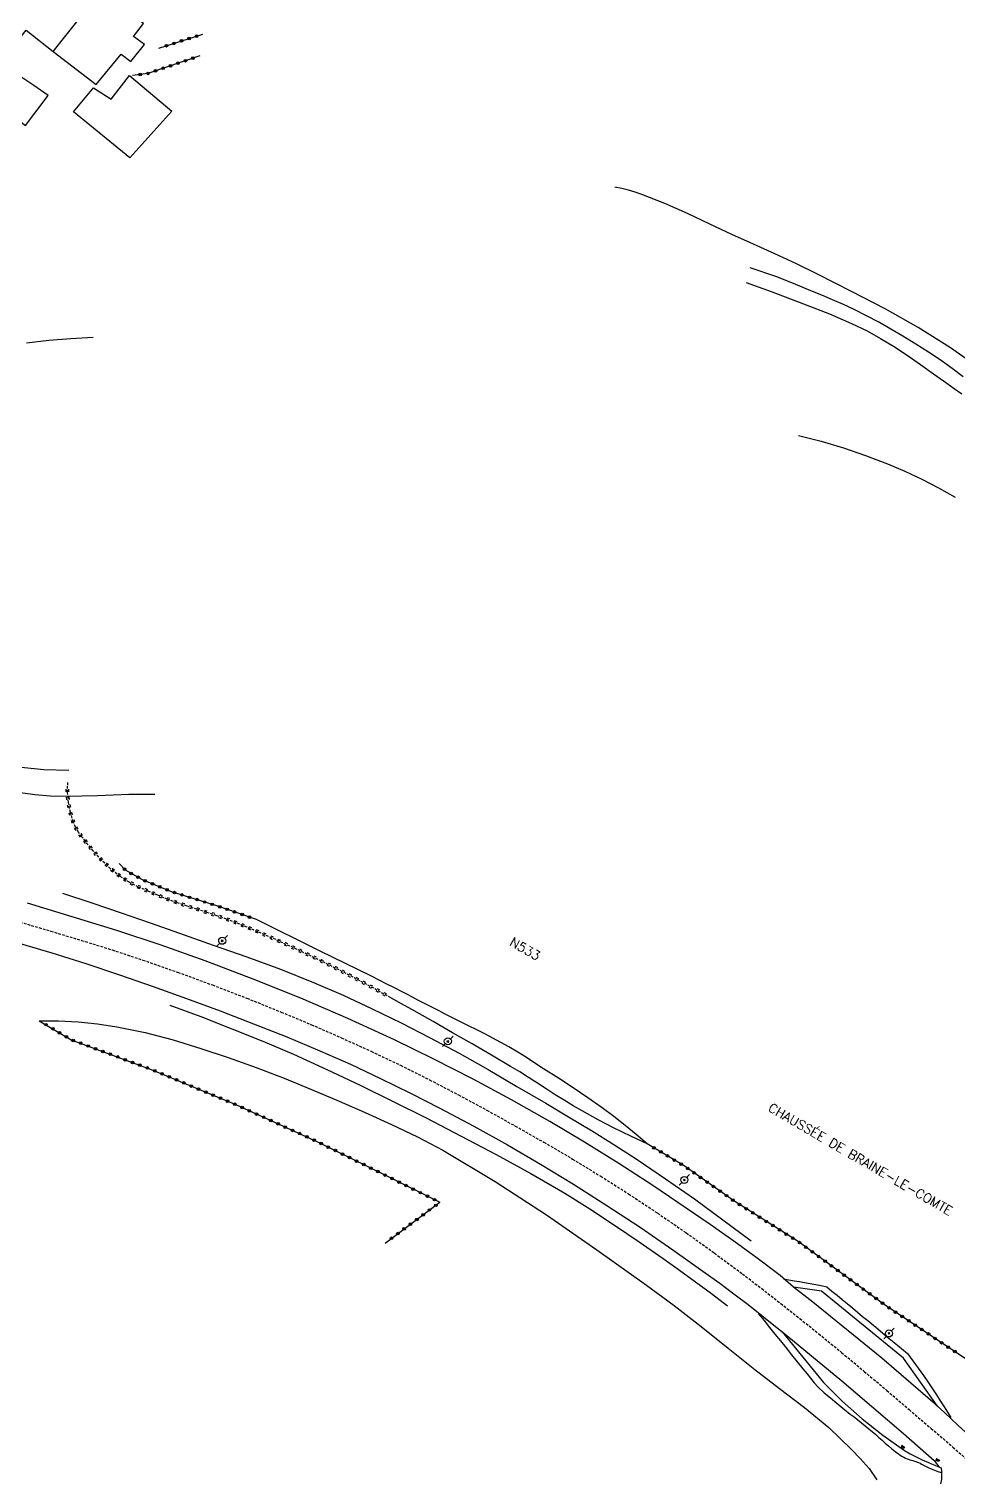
# Model space of a CAD drawing. Header units: millimetres. Extents: x 145000 to 146000, y 142999 to 144002.
# Drawn here: x 145176.3 to 145352.7, y 143176.3 to 143451.3 of the extents above; entities that cross this region are included whole.
import ezdxf
from ezdxf.enums import TextEntityAlignment as Align

# ---------------------------------------------------------------- set-up
doc = ezdxf.new("R2010")
doc.units = ezdxf.units.MM
doc.linetypes.add('DASHED', pattern=[0.75, 0.5, -0.25])
doc.layers.get('0').update_dxf_attribs({"linetype": 'CONTINUOUS'})
for name, color, linetype in [('W0001', 6, 'DASHED'), ('W0008', 7, 'CONTINUOUS'), ('W0014', 7, 'CONTINUOUS'), ('W0021', 2, 'CONTINUOUS'), ('W0071', 7, 'CONTINUOUS'), ('W0104', 1, 'CONTINUOUS'), ('W0211', 2, 'CONTINUOUS'), ('W0214', 2, 'CONTINUOUS'), ('W0220', 5, 'DASHED'), ('W0300', 7, 'CONTINUOUS'), ('W0322', 7, 'CONTINUOUS'), ('W0323', 7, 'CONTINUOUS'), ('W0330', 7, 'CONTINUOUS'), ('W0401', 7, 'CONTINUOUS'), ('W0473', 7, 'CONTINUOUS'), ('W0510', 5, 'CONTINUOUS'), ('W0989', 7, 'CONTINUOUS'), ('W0990', 7, 'CONTINUOUS')]:
    doc.layers.add(name, color=color, linetype=linetype)
doc.styles.get("Standard").update_dxf_attribs({"font": 'romans.shx', "width": 0.85})

# ---------------------------------------------------------------- blocks, each defined once
blk = doc.blocks.new('T401')
for p, q in [((-0.3, 0.3), (0, 0.3)), ((-0.3, -0.25), (-0.3, 0.3)), ((-0.3, 0.15), (0, 0.15)), ((-0.3, 0), (0, 0)), ((0, 0.3), (0, -0.25)), ((-0.3, -0.15), (0, -0.15)), ((-0.3, -0.25), (-0.3, -0.3)), ((-0.3, -0.3), (0, -0.3)), ((0, -0.3), (0, -0.25))]:
    blk.add_line(p, q)
blk = doc.blocks.new('T473')
for p, q in [((-0.166667, 0.166667), (0.166667, -0.166667)), ((-0.166667, -0.166667), (0.166667, 0.166667)), ((0.500001, 0.500001), (1.000002, 1.000002)), ((-1.000002, -1.000002), (-0.500001, -0.500001))]:
    blk.add_line(p, q)
blk.add_ellipse((0, 0), major_axis=(0.471405, 0.471405), ratio=1, start_param=5.4977871438, end_param=11.780972451)
blk = doc.blocks.new('t323o')
at = {"color": 0, "linetype": 'Continuous'}
for radius in [0.25, 0.15]:
    blk.add_circle((0, 0), radius, dxfattribs=at)
blk = doc.blocks.new('t322o')
at = {"color": 0, "linetype": 'Continuous'}
for radius in [0.25, 0.15]:
    blk.add_circle((0, 0), radius, dxfattribs=at)
blk = doc.blocks.new('t220o')
at = {"color": 0, "linetype": 'Continuous'}
for p, q in [((-0.25, 0.25), (0.25, 0.25)), ((-0.25, -0.25), (0.25, -0.25))]:
    blk.add_line(p, q, dxfattribs=at)

msp = doc.modelspace()

# ---------------------------------------------------------------- linework, layer by layer
at = {"layer": 'W0001'}
msp.add_lwpolyline([(145174.58, 143281.72), (145180.43, 143280), (145186.27, 143278.25), (145192.1, 143276.44), (145197.89, 143274.52), (145204.52, 143272.2), (145211.11, 143269.78), (145217.67, 143267.26), (145224.18, 143264.64), (145229.91, 143262.24), (145235.6, 143259.76), (145241.25, 143257.19), (145246.85, 143254.52), (145252.36, 143251.77), (145257.82, 143248.92), (145263.24, 143246), (145268.62, 143243), (145274.07, 143239.9), (145279.48, 143236.73), (145284.84, 143233.47), (145290.14, 143230.11), (145295.64, 143226.46), (145301.08, 143222.72), (145306.45, 143218.87), (145311.75, 143214.93), (145315.41, 143212.13), (145319.04, 143209.3), (145322.66, 143206.44), (145326.25, 143203.55), (145330.59, 143199.99), (145334.89, 143196.4), (145339.17, 143192.79), (145343.43, 143189.14), (145347.58, 143185.59), (145351.72, 143182.03), (145355.81, 143178.41)], dxfattribs=at)
at = {"layer": 'W0008'}
for points in [[(145318.91, 143214.59), (145314.53, 143217.9), (145310.1, 143221.14), (145305.62, 143224.32), (145301.1, 143227.43), (145294.72, 143231.7), (145288.29, 143235.88), (145281.79, 143239.96), (145275.19, 143243.88), (145267.94, 143247.98), (145260.6, 143251.92), (145253.17, 143255.72), (145245.67, 143259.35), (145236.82, 143263.39), (145227.88, 143267.25), (145218.87, 143270.91), (145209.77, 143274.39), (145201.41, 143277.35), (145192.97, 143280.11), (145184.5, 143282.74), (145176.01, 143285.32)], [(145171.83, 143278.46), (145180.65, 143275.87), (145187.09, 143273.84), (145193.49, 143271.71), (145199.86, 143269.49), (145206.21, 143267.2), (145212.59, 143264.85), (145218.94, 143262.43), (145225.27, 143259.93), (145231.53, 143257.29), (145237.31, 143254.72), (145243.03, 143252.04), (145248.71, 143249.26), (145254.33, 143246.39), (145260.76, 143242.95), (145267.13, 143239.4), (145273.44, 143235.74), (145279.67, 143231.96), (145286.04, 143227.92), (145292.33, 143223.76), (145298.55, 143219.49), (145304.71, 143215.15), (145307.45, 143213.17), (145310.15, 143211.15), (145312.83, 143209.09), (145315.47, 143206.99)], [(145321.45, 143212.41), (145318.91, 143214.59)], [(145315.47, 143206.99), (145319.33, 143203.94)], [(145369.47, 143171), (145367.23, 143173.03), (145364.99, 143175.06), (145362.75, 143177.08), (145360.51, 143179.11), (145359.7, 143179.84), (145358.89, 143180.57), (145358.07, 143181.29), (145357.26, 143182.02), (145356.45, 143182.75), (145355.64, 143183.48), (145354.84, 143184.21), (145354.03, 143184.95), (145352.71, 143186.16), (145351.4, 143187.37), (145350.09, 143188.6), (145348.79, 143189.83)], [(145349.5, 143178.09), (145349.57, 143177.38), (145349.58, 143176.68), (145349.52, 143175.97), (145349.41, 143175.28), (145349.28, 143174.74), (145349.1, 143174.22), (145348.87, 143173.71), (145348.58, 143173.24), (145348.34, 143172.94), (145348.07, 143172.67), (145347.76, 143172.44), (145347.43, 143172.24)]]:
    msp.add_lwpolyline(points, dxfattribs=at)
at = {"layer": 'W0014'}
for points in [[(145319.58, 143213.95), (145320.57, 143213.8), (145321.57, 143213.63), (145322.56, 143213.47), (145323.55, 143213.29), (145324.61, 143213.1), (145325.67, 143212.89), (145326.73, 143212.69), (145327.79, 143212.47)], [(145326.76, 143211.66), (145321.45, 143212.41)], [(145342.32, 143198.9), (145326.76, 143211.66)], [(145327.79, 143212.47), (145328.76, 143211.67), (145329.73, 143210.87), (145330.7, 143210.07), (145331.67, 143209.27), (145332.64, 143208.47), (145333.61, 143207.66), (145334.58, 143206.86), (145335.55, 143206.06), (145337.44, 143204.5), (145339.32, 143202.93), (145341.21, 143201.37), (145343.09, 143199.81)], [(145314.83, 143207.36), (145315.86, 143206.06), (145316.89, 143204.77), (145317.92, 143203.48), (145318.96, 143202.2), (145320.03, 143200.87), (145321.1, 143199.54), (145322.17, 143198.22), (145323.25, 143196.9), (145323.96, 143196.02), (145324.66, 143195.12), (145325.38, 143194.24), (145326.16, 143193.41), (145327.28, 143192.35), (145328.45, 143191.36), (145329.65, 143190.4), (145330.84, 143189.44), (145331.54, 143188.87), (145332.24, 143188.31), (145332.94, 143187.75), (145333.65, 143187.19), (145334.35, 143186.63), (145335.06, 143186.07), (145335.76, 143185.5), (145336.45, 143184.93), (145337.07, 143184.41), (145337.68, 143183.87), (145338.28, 143183.33), (145338.88, 143182.79), (145339.48, 143182.25), (145340.1, 143181.72), (145340.73, 143181.21), (145341.39, 143180.73), (145341.71, 143180.5), (145342.04, 143180.29), (145342.39, 143180.1), (145342.74, 143179.93), (145343.01, 143179.82), (145343.28, 143179.72), (145343.56, 143179.63), (145343.84, 143179.55), (145344.12, 143179.47), (145344.4, 143179.39), (145344.67, 143179.3), (145344.94, 143179.19), (145345.21, 143179.08), (145345.47, 143178.95), (145345.73, 143178.81), (145345.98, 143178.67), (145346.24, 143178.53), (145346.49, 143178.4), (145346.75, 143178.27), (145347.01, 143178.14), (145347.62, 143177.88), (145348.23, 143177.64), (145348.85, 143177.4), (145349.48, 143177.19)], [(145319.33, 143203.94), (145327.14, 143194.3)], [(145343.09, 143199.81), (145344.12, 143198.43), (145345.14, 143197.05), (145346.13, 143195.65), (145347.11, 143194.24), (145347.87, 143193.11), (145348.61, 143191.97), (145349.33, 143190.82), (145350.06, 143189.67), (145350.37, 143189.16), (145350.69, 143188.65), (145351, 143188.14), (145351.3, 143187.63)], [(145348.79, 143189.83), (145342.32, 143198.9)], [(145327.14, 143194.3), (145330.7, 143190.75), (145334.46, 143187.41), (145338.4, 143184.29), (145342.52, 143181.4), (145343.61, 143180.74), (145344.75, 143180.16), (145345.9, 143179.63), (145347.06, 143179.1), (145347.66, 143178.83), (145348.27, 143178.57), (145348.88, 143178.32), (145349.5, 143178.09)]]:
    msp.add_lwpolyline(points, dxfattribs=at)
at = {"layer": 'W0021'}
for points in [[(145325.15, 143209.55), (145321.45, 143212.41)], [(145348.79, 143189.83), (145338.22, 143198.89), (145325.15, 143209.55)], [(145319.13, 143204.08), (145330.61, 143194.61), (145342.36, 143184.61), (145348.17, 143179.51), (145349.1, 143178.25)]]:
    msp.add_lwpolyline(points, dxfattribs=at)
at = {"layer": 'W0071'}
for points in [[(145353.68, 143385.25), (145351.84, 143386.66), (145349.5, 143388.33), (145347.11, 143389.92), (145344.68, 143391.45), (145342.23, 143392.95), (145339.95, 143394.29), (145337.64, 143395.6), (145335.31, 143396.85), (145332.94, 143398.05), (145330.92, 143398.99), (145328.87, 143399.87), (145326.8, 143400.73), (145324.74, 143401.58), (145321.43, 143402.95), (145318.1, 143404.31), (145313.25, 143405.93), (145313.25, 143405.93)], [(145312.48, 143403.17), (145317.24, 143401.43), (145323.38, 143399.13), (145328.29, 143397.21), (145328.29, 143397.21), (145328.29, 143397.21), (145332.47, 143395.39), (145332.47, 143395.39), (145335.41, 143394), (145337.94, 143392.56), (145340.43, 143391.05), (145343.01, 143389.37), (145345.54, 143387.61), (145348.04, 143385.81), (145350.55, 143384.02), (145351.97, 143383.02), (145353.39, 143382.02)]]:
    msp.add_lwpolyline(points, dxfattribs=at)
at = {"layer": 'W0104'}
for points in [[(145153.5, 143451.33), (145160.45, 143445.79), (145155.49, 143438.8), (145162.46, 143433.49), (145173.89, 143448.64), (145175.78, 143451.08), (145180.91, 143447.01), (145189.04, 143440.74), (145193.82, 143446.5), (145195.61, 143445.1), (145198.22, 143448.33), (145196.12, 143449.9), (145198.01, 143452.34), (145190.04, 143458.59), (145197.63, 143468.55), (145191.75, 143473.45)], [(145180.91, 143447.01), (145190.04, 143458.59)], [(145164.92, 143436.75), (145171.31, 143432.23), (145173.21, 143434.81), (145175.64, 143432.97), (145179.96, 143438.68), (145177.2, 143440.56), (145170.95, 143444.75)]]:
    msp.add_lwpolyline(points, dxfattribs=at)
msp.add_lwpolyline([(145184.77, 143435.57), (145188.54, 143440.11), (145191.92, 143438), (145195.39, 143442.45), (145203.39, 143435.72), (145195.43, 143426.84)], close=True, dxfattribs=at)
at = {"layer": 'W0211'}
for points in [[(145188.5, 143392.7), (145184.27, 143392.48), (145180.05, 143392.13), (145175.85, 143391.66)], [(145293.67, 143239.63), (145291.6, 143241.39), (145289.48, 143243.12), (145287.33, 143244.8), (145285.14, 143246.43), (145282.41, 143248.37), (145279.63, 143250.23), (145276.82, 143252.06), (145274.01, 143253.88), (145272.37, 143254.94), (145270.74, 143256.01), (145269.08, 143257.05), (145267.4, 143258.04), (145265.9, 143258.88), (145264.38, 143259.69), (145262.85, 143260.47), (145261.31, 143261.25), (145259.77, 143262.01), (145258.23, 143262.77), (145256.69, 143263.54), (145255.16, 143264.32), (145254.16, 143264.84), (145253.15, 143265.36), (145252.15, 143265.88), (145251.15, 143266.4), (145250.15, 143266.92), (145249.14, 143267.44), (145248.14, 143267.95), (145247.14, 143268.47), (145245.68, 143269.22), (145244.23, 143269.96), (145242.78, 143270.71), (145241.33, 143271.45)]]:
    msp.add_lwpolyline(points, dxfattribs=at)
at = {"layer": 'W0214'}
for points in [[(145293.67, 143239.63), (145290.54, 143241.08), (145287.43, 143242.6), (145284.36, 143244.19), (145281.33, 143245.85), (145279.6, 143246.85), (145277.89, 143247.88), (145276.19, 143248.95), (145274.51, 143250.03), (145272.83, 143251.11), (145271.15, 143252.2), (145269.46, 143253.26), (145267.75, 143254.31), (145264.1, 143256.48), (145260.42, 143258.61), (145256.73, 143260.72), (145253.04, 143262.83), (145251.03, 143263.96), (145249.01, 143265.09), (145247, 143266.22), (145244.98, 143267.33)], [(145178.23, 143263), (145181.93, 143262.98), (145185.63, 143262.78), (145189.32, 143262.4), (145192.98, 143261.85), (145198.36, 143260.74), (145203.66, 143259.33), (145208.91, 143257.73), (145214.11, 143256.02), (145219.45, 143254.14), (145224.73, 143252.1), (145229.96, 143249.94), (145235.17, 143247.71), (145240.15, 143245.54), (145245.12, 143243.31), (145250.03, 143240.95), (145254.84, 143238.39), (145264.82, 143232.45), (145274.55, 143226.11), (145284.09, 143219.51), (145293.54, 143212.79), (145298.79, 143208.9), (145303.95, 143204.9), (145309.05, 143200.83), (145314.14, 143196.75), (145318.82, 143193.13), (145323.57, 143189.55), (145328.19, 143185.78), (145332.45, 143181.6), (145334.12, 143179.84), (145335.82, 143177.96), (145337.27, 143175.79)]]:
    msp.add_lwpolyline(points, dxfattribs=at)
at = {"layer": 'W0220'}
msp.add_lwpolyline([(145244.98, 143267.33), (145241.75, 143269.15), (145238.49, 143270.92), (145235.2, 143272.63), (145231.88, 143274.28), (145227.87, 143276.21), (145223.84, 143278.08), (145219.77, 143279.87), (145215.66, 143281.57), (145213.81, 143282.27), (145211.94, 143282.93), (145210.07, 143283.55), (145208.19, 143284.15), (145206.31, 143284.76), (145204.43, 143285.39), (145202.58, 143286.07), (145200.74, 143286.81), (145198.92, 143287.58), (145197.09, 143288.38), (145195.31, 143289.29), (145193.62, 143290.38), (145191.78, 143291.85), (145190.09, 143293.48), (145188.51, 143295.23), (145187.02, 143297.04), (145186.35, 143297.9), (145185.72, 143298.79), (145185.15, 143299.74), (145184.7, 143300.74), (145184.15, 143302.56), (145183.78, 143304.42), (145183.62, 143306.31), (145183.65, 143308.21)], dxfattribs=at)
at = {"layer": 'W0300'}
for points in [[(145356.38, 143387.17), (145351.25, 143390.76), (145345.14, 143394.61), (145338.84, 143398.14), (145332.44, 143401.47), (145326.02, 143404.74), (145322, 143406.71), (145317.93, 143408.58), (145313.85, 143410.42), (145309.77, 143412.26), (145305.54, 143414.24), (145301.31, 143416.26), (145297.04, 143418.19), (145292.68, 143419.89), (145291.41, 143420.31), (145290.13, 143420.68), (145288.83, 143421), (145287.52, 143421.27)], [(145322.42, 143374.13), (145326.71, 143373.02), (145330.95, 143371.75), (145335.14, 143370.33), (145339.27, 143368.74), (145342.57, 143367.34), (145345.82, 143365.82), (145349.01, 143364.17), (145352.13, 143362.41)], [(145182.67, 143287.22), (145188.23, 143285.36), (145193.78, 143283.47), (145199.32, 143281.55), (145204.85, 143279.61), (145211.24, 143277.36), (145217.65, 143275.11), (145224.02, 143272.77), (145230.32, 143270.25), (145235.92, 143267.82), (145241.45, 143265.25), (145246.93, 143262.57), (145252.37, 143259.8), (145257.95, 143256.81), (145263.47, 143253.7), (145268.95, 143250.52), (145274.4, 143247.31), (145278.74, 143244.73), (145283.07, 143242.14), (145287.36, 143239.48), (145291.6, 143236.74), (145297.15, 143232.99), (145302.64, 143229.15), (145308.06, 143225.21), (145313.41, 143221.18)], [(145203.02, 143265.95), (145208.94, 143263.77), (145214.83, 143261.48), (145220.68, 143259.1), (145226.49, 143256.61), (145232.87, 143253.74), (145239.19, 143250.75), (145245.46, 143247.67), (145251.7, 143244.52), (145258.36, 143241.1), (145264.99, 143237.6), (145271.56, 143234), (145278.04, 143230.23), (145282.8, 143227.27), (145287.49, 143224.19), (145292.12, 143221.03), (145296.72, 143217.83), (145299.81, 143215.65), (145302.87, 143213.43), (145305.91, 143211.17), (145308.91, 143208.87)]]:
    msp.add_lwpolyline(points, dxfattribs=at)
at = {"layer": 'W0322'}
msp.add_lwpolyline([(145178.23, 143263), (145184.32, 143259.38), (145199.82, 143253.63), (145215.68, 143247), (145231.07, 143240.02), (145243.84, 143233.71), (145254.29, 143228.51)], dxfattribs=at)
at = {"layer": 'W0323'}
for points in [[(145200.98, 143447.66), (145209.32, 143450.31)], [(145208.73, 143446.18), (145198.85, 143442.86), (145195.93, 143442.48)], [(145219.48, 143282.19), (145212.15, 143284.76), (145203.37, 143287.48), (145197.86, 143289.74), (145194.61, 143291.58), (145193.44, 143292.86)], [(145358.61, 143195.82), (145338.73, 143209.07), (145322.35, 143221.05), (145310.1, 143228.8), (145300.69, 143235.42), (145293.67, 143239.63)], [(145243.9, 143220.78), (145254.29, 143228.51)]]:
    msp.add_lwpolyline(points, dxfattribs=at)
at = {"layer": 'W0330'}
msp.add_lwpolyline([(145241.33, 143271.45), (145231.44, 143276.23), (145219.51, 143282.19)], dxfattribs=at)
at = {"layer": 'W0510'}
for points in [[(145183.83, 143310.52), (145179.09, 143310.6), (145173.62, 143311.2)], [(145173.32, 143306.51), (145177.39, 143305.93), (145180.37, 143305.71), (145183.35, 143305.64), (145186.33, 143305.67), (145189.31, 143305.77), (145192.28, 143305.89), (145195.25, 143305.99), (145198.23, 143306.03), (145200.18, 143305.99)]]:
    msp.add_lwpolyline(points, dxfattribs=at)

# ---------------------------------------------------------------- block references
at = {"layer": 'W0220'}
for p, rotation in [((145183.62, 143306.71), 89.05949745474847), ((145183.71, 143305.21), 95.05066222684262), ((145183.92, 143303.73), 101.0418309594961), ((145184.24, 143302.26), 107.0330036517459), ((145184.68, 143300.83), 107.0330036517459), ((145185.31, 143299.47), 120.8972204908141), ((145186.13, 143298.22), 125.5074333556814), ((145187.03, 143297.02), 129.4694725711217), ((145187.99, 143295.86), 129.4694725711217), ((145188.96, 143294.73), 132.1631857425923), ((145189.97, 143293.61), 132.1631857425923), ((145191.04, 143292.57), 136.0904104342222), ((145192.15, 143291.56), 141.2406426470741), ((145193.32, 143290.62), 141.2406426470741), ((145194.56, 143289.77), 147.3518740785354), ((145195.85, 143289.02), 152.9500406690655), ((145197.19, 143288.34), 156.2039610384471), ((145198.56, 143287.74), 156.2039610384471), ((145199.94, 143287.15), 157.0816586581145), ((145201.33, 143286.57), 158.0721125491977), ((145202.72, 143286.02), 159.9522414093281), ((145204.13, 143285.5), 159.9522414093281), ((145205.55, 143285.01), 161.2894654045342), ((145206.97, 143284.54), 162.0830840760672), ((145208.4, 143284.08), 162.2354786273627), ((145209.83, 143283.62), 162.2354786273627), ((145211.25, 143283.16), 161.7462081916384), ((145212.67, 143282.67), 160.7121588403011), ((145214.09, 143282.17), 159.1338747091735), ((145215.49, 143281.64), 159.1338747091735), ((145216.88, 143281.07), 157.5374796531519), ((145218.26, 143280.49), 157.5374796531519), ((145219.65, 143279.92), 157.5374796531519), ((145221.02, 143279.32), 156.2396772872005), ((145222.4, 143278.71), 156.2396772872005), ((145223.77, 143278.11), 156.2396772872005), ((145225.13, 143277.48), 155.1624347835906), ((145226.49, 143276.85), 155.1624347835906), ((145227.85, 143276.22), 155.1624347835906), ((145229.2, 143275.57), 154.3058452191079), ((145230.56, 143274.92), 154.3058452191079), ((145231.91, 143274.27), 153.4512053757349), ((145233.25, 143273.6), 153.4512053757349), ((145234.59, 143272.93), 153.4512053757349), ((145235.93, 143272.25), 152.5070855404236), ((145237.26, 143271.55), 152.5070855404236), ((145238.59, 143270.86), 151.5629689821279), ((145239.91, 143270.15), 151.5629689821279), ((145241.23, 143269.43), 151.5629689821279), ((145242.54, 143268.7), 150.6188557001495), ((145243.84, 143267.97), 150.6188557001495)]:
    msp.add_blockref('t220o', p, dxfattribs=dict(at, rotation=rotation))
at = {"layer": 'W0322'}
for p, rotation in [((145179.52, 143262.24), 329.2926762351265), ((145180.81, 143261.47), 329.2926762351265), ((145182.1, 143260.7), 329.2926762351265), ((145183.39, 143259.94), 329.2926762351265), ((145184.71, 143259.24), 339.6318290781333), ((145186.11, 143258.72), 339.6318290781333), ((145187.52, 143258.19), 339.6318290781333), ((145188.93, 143257.67), 339.6318290781333), ((145190.33, 143257.15), 339.6318290781333), ((145191.74, 143256.63), 339.6318290781333), ((145193.14, 143256.11), 339.6318290781333), ((145194.55, 143255.58), 339.6318290781333), ((145195.96, 143255.06), 339.6318290781333), ((145197.36, 143254.54), 339.6318290781333), ((145198.77, 143254.02), 339.6318290781333), ((145200.17, 143253.48), 337.3234791693496), ((145201.55, 143252.9), 337.3234791693496), ((145202.94, 143252.32), 337.3234791693496), ((145204.32, 143251.75), 337.3234791693496), ((145205.71, 143251.17), 337.3234791693496), ((145207.09, 143250.59), 337.3234791693496), ((145208.47, 143250.01), 337.3234791693496), ((145209.86, 143249.43), 337.3234791693496), ((145211.24, 143248.85), 337.3234791693496), ((145212.63, 143248.28), 337.3234791693496), ((145214.01, 143247.7), 337.3234791693496), ((145215.39, 143247.12), 337.3234791693496), ((145216.76, 143246.51), 335.5944846340195), ((145218.13, 143245.89), 335.5944846340195), ((145219.5, 143245.27), 335.5944846340195), ((145220.86, 143244.65), 335.5944846340195), ((145222.23, 143244.03), 335.5944846340195), ((145223.59, 143243.41), 335.5944846340195), ((145224.96, 143242.79), 335.5944846340195), ((145226.33, 143242.17), 335.5944846340195), ((145227.69, 143241.55), 335.5944846340195), ((145229.06, 143240.93), 335.5944846340195), ((145230.42, 143240.31), 335.5944846340195), ((145231.78, 143239.67), 333.6993557984808), ((145233.12, 143239), 333.6993557984808), ((145234.47, 143238.34), 333.6993557984808), ((145235.81, 143237.67), 333.6993557984808), ((145237.16, 143237.01), 333.6993557984808), ((145238.5, 143236.34), 333.6993557984808), ((145239.85, 143235.68), 333.6993557984808), ((145241.19, 143235.01), 333.6993557984808), ((145242.54, 143234.35), 333.6993557984808), ((145243.88, 143233.69), 333.5469402774896), ((145245.22, 143233.02), 333.5469402774896), ((145246.57, 143232.35), 333.5469402774896), ((145247.91, 143231.68), 333.5469402774896), ((145249.25, 143231.01), 333.5469402774896), ((145250.6, 143230.34), 333.5469402774896), ((145251.94, 143229.68), 333.5469402774896), ((145253.28, 143229.01), 333.5469402774896)]:
    msp.add_blockref('t322o', p, dxfattribs=dict(at, rotation=rotation))
at = {"layer": 'W0323'}
for p, rotation in [((145208.13, 143449.93), 17.62201184574135), ((145202.41, 143448.12), 17.62201184574135), ((145203.84, 143448.57), 17.62201184574135), ((145205.27, 143449.03), 17.62201184574135), ((145206.7, 143449.48), 17.62201184574135), ((145203.17, 143444.31), 198.5907622896183), ((145204.59, 143444.79), 198.5907622896183), ((145206.01, 143445.27), 198.5907622896183), ((145207.43, 143445.74), 198.5907622896183), ((145197.42, 143442.67), 187.3250302448182), ((145198.9, 143442.87), 198.5907622896183), ((145200.32, 143443.35), 198.5907622896183), ((145201.75, 143443.83), 198.5907622896183), ((145194.45, 143291.75), 132.2736890054488), ((145195.71, 143290.96), 150.56706395923), ((145197.01, 143290.22), 150.56706395923), ((145198.35, 143289.54), 157.7052129502766), ((145199.74, 143288.97), 157.7052129502766), ((145201.12, 143288.4), 157.7052129502766), ((145202.51, 143287.83), 157.7052129502766), ((145203.92, 143287.31), 162.7433563888121), ((145205.35, 143286.87), 162.7433563888121), ((145206.78, 143286.42), 162.7433563888121), ((145208.21, 143285.98), 162.7433563888121), ((145209.65, 143285.53), 162.7433563888121), ((145211.08, 143285.09), 162.7433563888121), ((145212.51, 143284.63), 160.7343299238131), ((145213.92, 143284.14), 160.7343299238131), ((145215.34, 143283.64), 160.7343299238131), ((145216.76, 143283.15), 160.7343299238131), ((145218.17, 143282.65), 160.7343299238131), ((145294.96, 143238.85), 149.0134179012151), ((145296.25, 143238.08), 149.0134179012151), ((145297.53, 143237.31), 149.0134179012151), ((145298.82, 143236.54), 149.0134179012151), ((145300.1, 143235.77), 149.0134179012151), ((145301.36, 143234.94), 144.9092489385467), ((145302.59, 143234.08), 144.9092489385467), ((145303.81, 143233.22), 144.9092489385467), ((145305.04, 143232.36), 144.9092489385467), ((145306.27, 143231.49), 144.9092489385467), ((145307.5, 143230.63), 144.9092489385467), ((145308.72, 143229.77), 144.9092489385467), ((145252.32, 143227.05), 36.63501124986634), ((145253.53, 143227.94), 36.63501124986634), ((145309.95, 143228.91), 144.9092489385467), ((145311.21, 143228.1), 147.6624601396688), ((145312.48, 143227.3), 147.6624601396688), ((145248.71, 143224.36), 36.63501124986634), ((145249.92, 143225.26), 36.63501124986634), ((145251.12, 143226.15), 36.63501124986634), ((145313.75, 143226.49), 147.6624601396688), ((145315.01, 143225.69), 147.6624601396688), ((145316.28, 143224.89), 147.6624601396688), ((145245.1, 143221.68), 36.63501124986634), ((145246.31, 143222.57), 36.63501124986634), ((145247.51, 143223.47), 36.63501124986634), ((145317.55, 143224.09), 147.6624601396688), ((145318.82, 143223.28), 147.6624601396688), ((145320.08, 143222.48), 147.6624601396688), ((145321.35, 143221.68), 147.6624601396688), ((145322.61, 143220.86), 143.8169093774699), ((145323.82, 143219.97), 143.8169093774699), ((145325.03, 143219.09), 143.8169093774699), ((145326.24, 143218.2), 143.8169093774699), ((145327.45, 143217.32), 143.8169093774699), ((145328.66, 143216.43), 143.8169093774699), ((145329.87, 143215.55), 143.8169093774699), ((145331.08, 143214.66), 143.8169093774699), ((145332.29, 143213.78), 143.8169093774699), ((145333.5, 143212.89), 143.8169093774699), ((145334.71, 143212), 143.8169093774699), ((145335.92, 143211.12), 143.8169093774699), ((145337.14, 143210.23), 143.8169093774699), ((145338.35, 143209.35), 143.8169093774699), ((145339.58, 143208.5), 146.3365365068786), ((145340.83, 143207.67), 146.3365365068786), ((145342.08, 143206.84), 146.3365365068786), ((145343.33, 143206), 146.3365365068786), ((145344.58, 143205.17), 146.3365365068786), ((145345.82, 143204.34), 146.3365365068786), ((145347.07, 143203.51), 146.3365365068786), ((145348.32, 143202.68), 146.3365365068786), ((145349.57, 143201.85), 146.3365365068786), ((145350.82, 143201.02), 146.3365365068786), ((145352.07, 143200.18), 146.3365365068786)]:
    msp.add_blockref('t323o', p, dxfattribs=dict(at, rotation=rotation))
at = {"layer": 'W0401'}
for p, rotation in [((145342.13, 143181.92), 236.2076024259379), ((145348.77, 143179.4), 247.6952907607932)]:
    msp.add_blockref('T401', p, dxfattribs=dict(at, rotation=rotation))
at = {"layer": 'W0473'}
for p in [(145212.98, 143278.17), (145255.82, 143259.08), (145300.72, 143232.76), (145339.58, 143203.61)]:
    msp.add_blockref('T473', p, dxfattribs=at)

# ---------------------------------------------------------------- texts
at = {"layer": 'W0989'}
msp.add_text('CHAUSSÉE DE BRAINE-LE-COMTE   ', height=1.75, rotation=329.8764, dxfattribs=at).set_placement((145316.47, 143245.96))
at = {"layer": 'W0990'}
msp.add_text('N533   ', height=1.75, rotation=330.2451, dxfattribs=at).set_placement((145272.07, 143275.74), align=Align.MIDDLE_CENTER)

doc.saveas('drawing.dxf')
